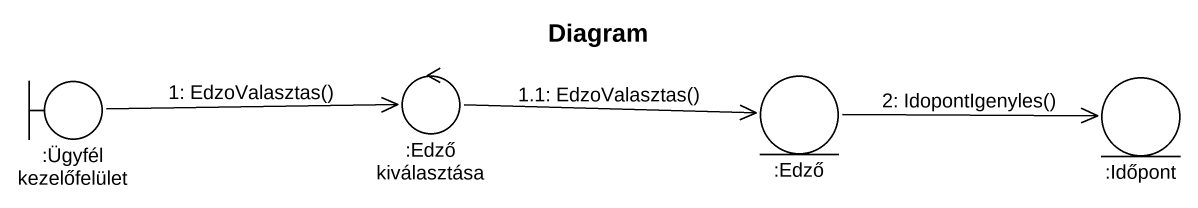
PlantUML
@startuml
title Diagram
boundary ":Ügyfél kezelőfelület" as Ügyfél_kezelőfelület
control ":Edző kiválasztása" as Edző_kiválasztása
entity ":Edző" as Edző
entity ":Időpont" as Időpont
Ügyfél_kezelőfelület -right-> Edző_kiválasztása : 1: EdzoValasztas()
Edző_kiválasztása -right-> Edző : 1.1: EdzoValasztas()
Edző -right-> Időpont : 2: IdopontIgenyles()
@enduml
